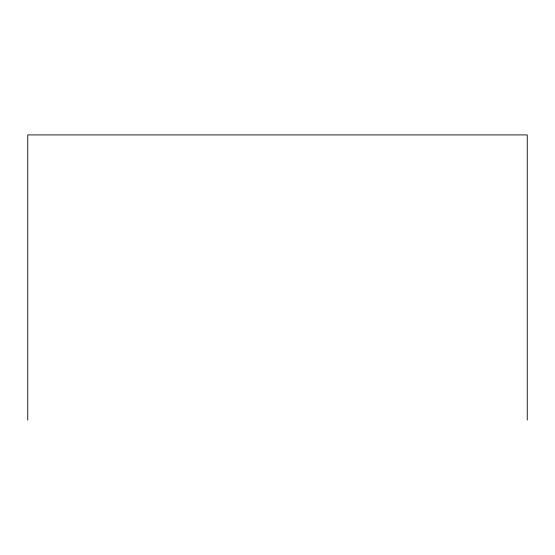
<?xml version="1.0" encoding="UTF-8"?>
<svg xmlns="http://www.w3.org/2000/svg" width="555" height="555" viewBox="0 0 555 555"><rect width="100%" height="100%" fill="white"/><g stroke="black" fill="none" stroke-linecap="round" stroke-linejoin="round"><path stroke-width="0.83" d="M527.25 420.086L527.25 134.914L27.75 134.914L27.75 420.086"/></g></svg>
